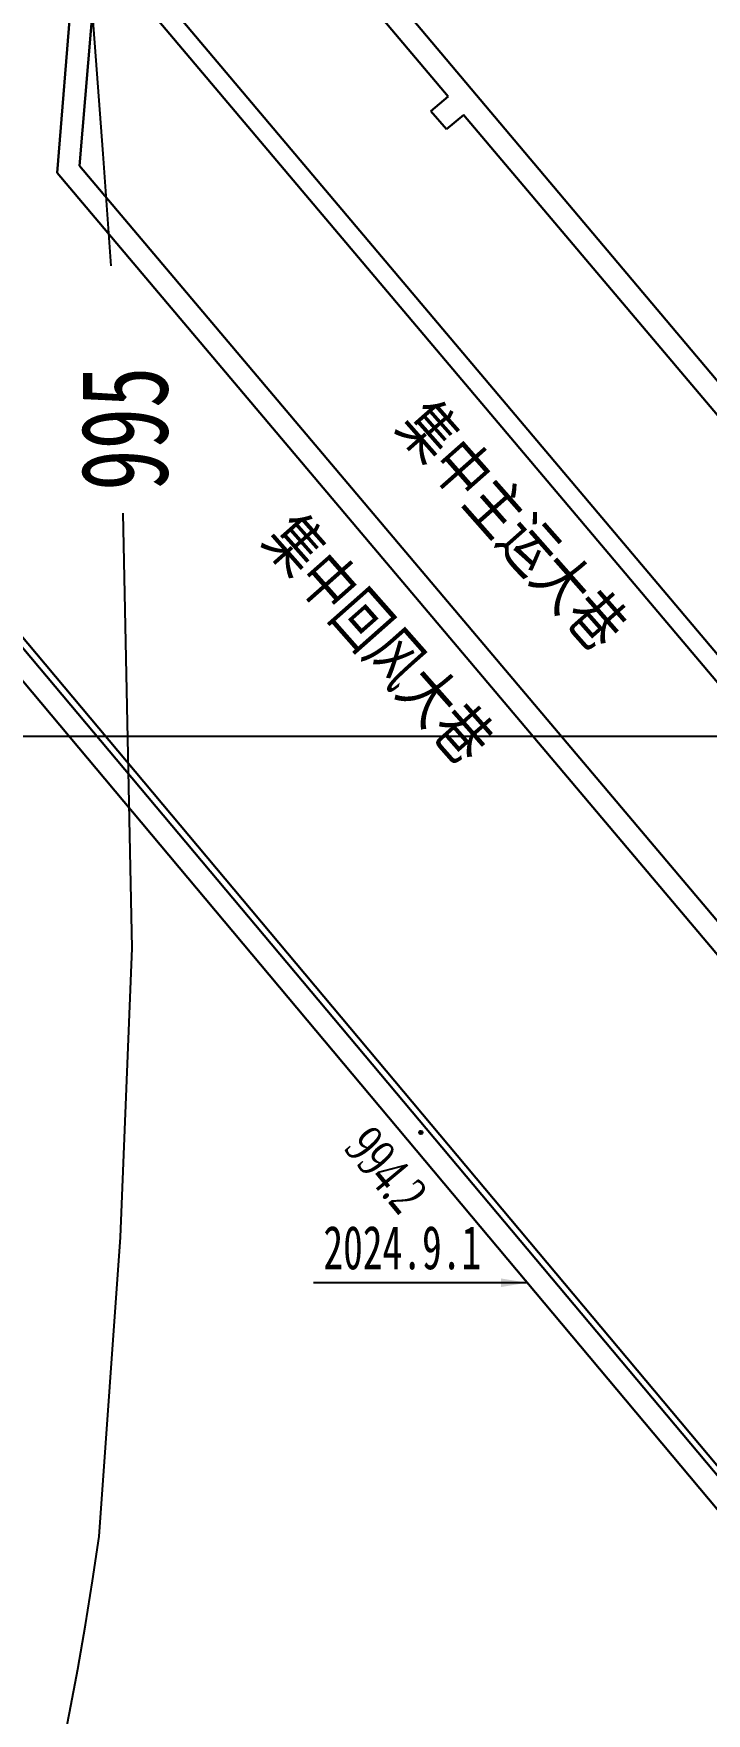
# Model space of a CAD drawing. Header units: millimetres. Extents: x 37412591 to 74834139, y 4258245 to 8527567.
# Drawn here: x 37414717.7 to 37414872.3, y 4260275.7 to 4260661.4 of the extents above; entities that cross this region are included whole.
import ezdxf
from ezdxf.enums import TextEntityAlignment as Align

# ---------------------------------------------------------------- set-up
doc = ezdxf.new("R2010")
doc.units = ezdxf.units.MM
for name, color, linetype in [('0测量点名称', 7, 'Continuous'), ('6号煤底板等高线', 7, 'Continuous'), ('JMD', 6, 'Continuous'), ('MAPLAYER_0', 1, 'Continuous'), ('ZDH', 1, 'Continuous'), ('文字', 7, 'Continuous'), ('钻孔', 7, 'Continuous')]:
    doc.layers.add(name, color=color, linetype=linetype)
doc.layers.add('保安煤柱线', color=1, linetype='线圈线（保安煤柱线） ----0-----0----0-----0----0-----0--', lineweight=30)
doc.styles.get("Standard").update_dxf_attribs({"font": 'simfang.ttf', "width": 0.6667})
doc.styles.add('仿宋', font='', dxfattribs={"width": 0.707})
doc.styles.add('标准', font='SimSun.ttf', dxfattribs={"width": 0.667})
doc.styles.get('仿宋').set_extended_font_data('FangSong_GB2312')
doc.linetypes.add('447', pattern='A,8,-1,[148,AAA.SHX,S=1,R=0,X=0,Y=0],-1', length=10)
doc.linetypes.add('FENCELINE1', pattern='A,6.35,-2.54,[133,ltypeshp.shx,S=2.54,R=0,X=-2.54,Y=0],-2.54,25.4', length=36.83)
doc.linetypes.add('线圈线（保安煤柱线） ----0-----0----0-----0----0-----0--', pattern='A,14.5,-2,[133,ltypeshp.shx,S=0.5,R=0,X=0,Y=0],-3,25.4', length=44.9)
doc.dimstyles.new('ISO-25', dxfattribs={"dimtxt": 2.5, "dimasz": 2.5, "dimexe": 1.25, "dimexo": 0.625, "dimtad": 1, "dimtxsty": 'Standard', "dimcen": 2.5, "dimadec": 0, "dimazin": 0, "dimtfac": 1, "dimtmove": 0, "dimatfit": 3, "dimfxl": 1, "dimarcsym": 0})

msp = doc.modelspace()

# ---------------------------------------------------------------- hatches: boundary and pattern name
at = {"linetype": '447', "ltscale": 0.5}
h = msp.add_hatch(color=0, dxfattribs=at)
h.dxf.hatch_style = 1
h.paths.add_polyline_path([(37414806.31, 4260409.09, 1), (37414807.11, 4260409.09, 1)])

# ---------------------------------------------------------------- linework, layer by layer
at = {"lineweight": 30, "ltscale": 5}
for p, q in [((37414727.77, 4260686.54, 4910.12), (37414723.11, 4260629.46, 4910.12)), ((37414732.47, 4260680.98, 4910.12), (37414728.26, 4260631.11, 4910.12))]:
    msp.add_line(p, q, dxfattribs=at)
at = {"color": 252, "lineweight": 30, "ltscale": 0.005}
for p, q in [((37414727.77, 4260686.54, 4910.12), (37414723.11, 4260629.46, 4910.12)), ((37414732.47, 4260680.98, 4910.12), (37414728.26, 4260631.11, 4910.12)), ((37415188.43, 4260078.68, 4910.12), (37414723.11, 4260629.46, 4910.12)), ((37414891.56, 4260437.82, 4910.12), (37414728.26, 4260631.11, 4910.12))]:
    msp.add_line(p, q, dxfattribs=at)
at = {"color": 0, "lineweight": 30, "ltscale": 5}
for p, q in [((37414630.75, 4260613.25, -1258.73), (37415177.48, 4259962.06, 4910.12)), ((37414711.89, 4260524.38, 4910.12), (37415201.88, 4259940.77, 4910.12))]:
    msp.add_line(p, q, dxfattribs=at)
at = {"color": 0, "linetype": '447', "ltscale": 0.5}
msp.add_circle((37414806.71, 4260409.09), 0.398, dxfattribs=at)
at = {"color": 30, "linetype": 'ByBlock', "lineweight": -3, "ltscale": 0.005}
msp.add_point((37414806.71, 4260409.09), dxfattribs=at)
at = {"color": 0, "ltscale": 5}
for p in [(37414806.71, 4260409.09), (37414806.71, 4260409.09, -3)]:
    msp.add_point(p, dxfattribs=at)
at = {"color": 1}
msp.add_point((37414806.71, 4260409.09), dxfattribs=at)
at = {"layer": '6号煤底板等高线', "elevation": 3681.95}
for points in [[(37414735.53, 4260608.13), (37414735.53, 4260608.13), (37414733.66, 4260633.84), (37414729.84, 4260684.86)], [(37414716.37, 4260231.02), (37414718.88, 4260241.84), (37414721.47, 4260253.55), (37414723.73, 4260264.38), (37414725.99, 4260275.85), (37414727.86, 4260285.87), (37414729.63, 4260296.02), (37414731.28, 4260306.14), (37414732.81, 4260316.34), (37414737.71, 4260385.05), (37414740.37, 4260451.4), (37414738.27, 4260551.35)]]:
    msp.add_lwpolyline(points, dxfattribs=at)
at = {"layer": 'JMD', "color": 30, "linetype": 'Continuous', "lineweight": 30}
for p, q in [((37414545.73, 4260908.53, 4910.12), (37414941.51, 4260440.06, 4910.12)), ((37414542.52, 4260905.82, 4910.12), (37414960.91, 4260410.58, 4910.12)), ((37414812.99, 4260647.02, 4910.12), (37414765.67, 4260703.03, 4910.12)), ((37414783.92, 4260689.5, 4910.12), (37414923.78, 4260523.64, 4910.12)), ((37414809.02, 4260643.67, 4909.24), (37414813, 4260647.03, 4909.24)), ((37414809.02, 4260643.67, 4909.24), (37414812.57, 4260639.47, 4909.24)), ((37414812.57, 4260639.47, 4909.24), (37414816.55, 4260642.83, 4909.24)), ((37414994.12, 4260432.63, 4910.12), (37414816.54, 4260642.82, 4910.12))]:
    msp.add_line(p, q, dxfattribs=at)
at = {"layer": 'ZDH', "color": 0, "lineweight": -3}
msp.add_point((37414806.57, 4260409.39, 8.99), dxfattribs=at)
at = {"layer": '保安煤柱线', "color": 1, "linetype": 'FENCELINE1', "lineweight": 30, "ltscale": 2, "elevation": 4910.12}
msp.add_lwpolyline([(37415177.09, 4259972.42), (37414629.98, 4260624.24), (37414582.57, 4260611.45), (37414500, 4260607.63), (37414448.71, 4260625.73), (37414373.52, 4260664.61), (37414326.8, 4260701.57), (37414259.61, 4260778.76), (37413935.59, 4261162.93)], dxfattribs=at)
at = {"layer": '钻孔'}
msp.add_line((37416981.26, 4260500, 4910.12), (37412646.51, 4260500, 4910.12), dxfattribs=at)

# ---------------------------------------------------------------- texts
at = {"layer": '0测量点名称', "color": 0, "lineweight": 30, "ltscale": 5, "insert": (37414788.63, 4260405.29, 0.01), "char_height": 9, "width": 23.085, "attachment_point": 7, "rotation": 309.7605}
msp.add_mtext('{\\fTimes New Roman|b0|i0|c0|p18;\\P994.2}', dxfattribs=at)
at = {"layer": 'MAPLAYER_0', "color": 0, "style": '仿宋', "width": 0.7}
msp.add_text('995', height=20, rotation=90, dxfattribs=at).set_placement((37414748.5, 4260556.42, 3681.95))
at = {"layer": '文字', "lineweight": 5, "style": '标准', "width": 0.78}
for s, p in [('集中主运大巷', (37414850.84, 4260522.49, 4910.11)), ('集中回风大巷', (37414820.13, 4260496.44, 4910.11))]:
    msp.add_text(s, height=10.886, rotation=311.487, dxfattribs=at).set_placement(p, align=Align.MIDDLE_RIGHT)
at = {"layer": '钻孔', "color": 0, "insert": (37414784.3, 4260387.69, 6566.89), "char_height": 10, "width": 80.8922, "attachment_point": 1}
msp.add_mtext('2024.9.1', dxfattribs=at)

# ---------------------------------------------------------------- leaders
at = {"layer": '6号煤底板等高线'}
msp.add_leader([(37414831.13, 4260374.59), (37414782.05, 4260374.59)], dimstyle='ISO-25', override={"dimasz": 6, "dimgap": 0.625, "dimtad": 0, "dimzin": 0}, dxfattribs=at)

doc.saveas('drawing.dxf')
